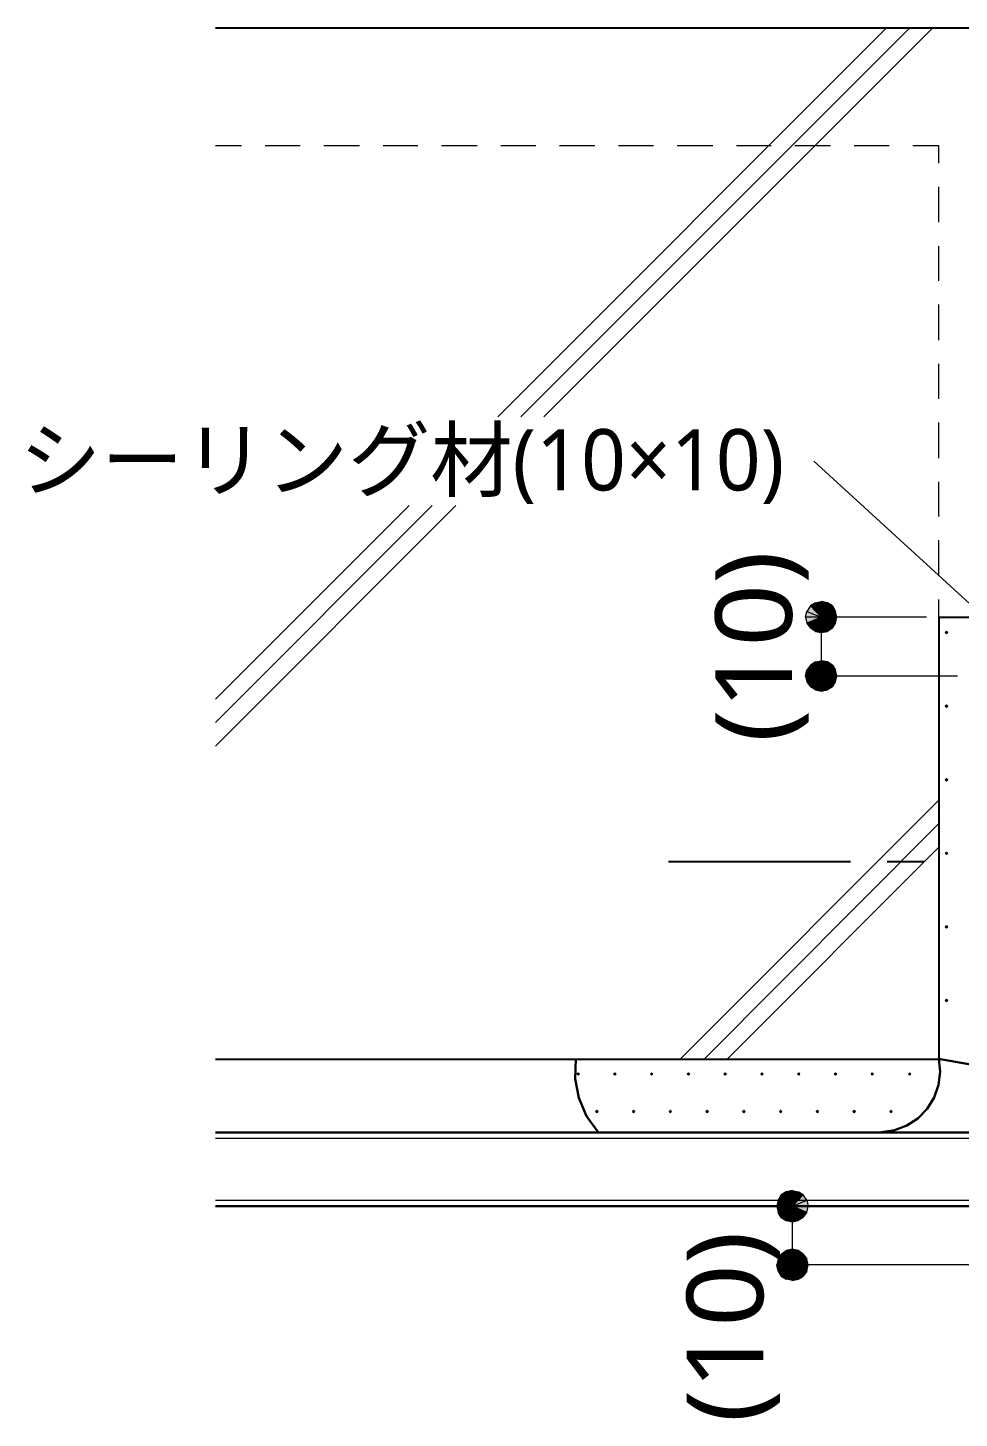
# Model space of a CAD drawing. Header units: millimetres. Extents: x 0 to 420, y 0 to 297.
# Drawn here: x 40.24 to 71.87, y 83.31 to 130.51 of the extents above; entities that cross this region are included whole.
import ezdxf
from ezdxf.enums import TextEntityAlignment as Align

# ---------------------------------------------------------------- set-up
doc = ezdxf.new("R2010")
doc.units = ezdxf.units.MM
doc.styles.add('kst32b', font='NotoSansJP-Variable.ttf')

msp = doc.modelspace()

# ---------------------------------------------------------------- hatches: boundary and pattern name
h = msp.add_hatch(color=7)
h.paths.add_polyline_path([(67.395, 110.998), (67.183, 111.04), (67.183, 110.511), (67.395, 110.998)])
h.paths.add_polyline_path([(67.183, 111.04), (67.183, 110.511), (66.993, 110.998), (67.183, 111.04)])
h.paths.add_polyline_path([(67.183, 110.511), (66.993, 110.998), (66.823, 110.892), (67.183, 110.511)])
h = msp.add_hatch(color=7)
h.paths.add_polyline_path([(67.712, 110.511), (67.67, 110.702), (67.183, 110.511), (67.712, 110.511)])
h.paths.add_polyline_path([(67.67, 110.702), (67.183, 110.511), (67.564, 110.892), (67.67, 110.702)])
h.paths.add_polyline_path([(67.183, 110.511), (67.564, 110.892), (67.395, 110.998), (67.183, 110.511)])
h = msp.add_hatch(color=7)
h.paths.add_polyline_path([(66.823, 110.892), (66.696, 110.702), (67.183, 110.511), (66.823, 110.892)])
h.paths.add_polyline_path([(66.696, 110.702), (67.183, 110.511), (66.654, 110.511), (66.696, 110.702)])
h.paths.add_polyline_path([(67.183, 110.511), (66.654, 110.511), (66.696, 110.3), (67.183, 110.511)])
h = msp.add_hatch(color=7)
h.paths.add_polyline_path([(66.696, 110.3), (66.823, 110.13), (67.183, 110.511), (66.696, 110.3)])
h.paths.add_polyline_path([(66.823, 110.13), (67.183, 110.511), (66.993, 110.024), (66.823, 110.13)])
h.paths.add_polyline_path([(67.183, 110.511), (66.993, 110.024), (67.183, 109.982), (67.183, 110.511)])
h = msp.add_hatch(color=7)
h.paths.add_polyline_path([(67.183, 109.982), (67.395, 110.024), (67.183, 110.511), (67.183, 109.982)])
h.paths.add_polyline_path([(67.395, 110.024), (67.183, 110.511), (67.564, 110.13), (67.395, 110.024)])
h.paths.add_polyline_path([(67.183, 110.511), (67.564, 110.13), (67.67, 110.3), (67.183, 110.511)])
for points in [[(67.67, 110.3), (67.712, 110.511), (67.183, 110.511), (67.67, 110.3)], [(71.438, 110.024), (71.416, 110.003), (71.395, 109.982), (71.416, 109.961), (71.438, 109.94), (71.459, 109.961), (71.48, 109.982), (71.459, 110.003), (71.438, 110.024)], [(67.67, 108.31), (67.712, 108.5), (67.183, 108.5), (67.67, 108.31)], [(71.438, 107.527), (71.416, 107.505), (71.395, 107.484), (71.416, 107.463), (71.438, 107.442), (71.459, 107.463), (71.48, 107.484), (71.459, 107.505), (71.438, 107.527)], [(71.438, 105.029), (71.416, 105.008), (71.395, 104.987), (71.416, 104.966), (71.438, 104.944), (71.459, 104.966), (71.48, 104.987), (71.459, 105.008), (71.438, 105.029)], [(71.438, 102.531), (71.416, 102.51), (71.395, 102.489), (71.416, 102.468), (71.438, 102.447), (71.459, 102.468), (71.48, 102.489), (71.459, 102.51), (71.438, 102.531)], [(71.438, 100.034), (71.416, 100.012), (71.395, 99.991), (71.416, 99.97), (71.438, 99.949), (71.459, 99.97), (71.48, 99.991), (71.459, 100.012), (71.438, 100.034)], [(71.438, 97.536), (71.416, 97.515), (71.395, 97.494), (71.416, 97.472), (71.438, 97.451), (71.459, 97.472), (71.48, 97.494), (71.459, 97.515), (71.438, 97.536)], [(58.928, 95.038), (58.907, 95.017), (58.886, 94.996), (58.907, 94.975), (58.928, 94.954), (58.949, 94.975), (58.97, 94.996), (58.949, 95.017), (58.928, 95.038)], [(60.177, 95.038), (60.156, 95.017), (60.135, 94.996), (60.156, 94.975), (60.177, 94.954), (60.198, 94.975), (60.219, 94.996), (60.198, 95.017), (60.177, 95.038)], [(61.426, 95.038), (61.404, 95.017), (61.383, 94.996), (61.404, 94.975), (61.426, 94.954), (61.447, 94.975), (61.468, 94.996), (61.447, 95.017), (61.426, 95.038)], [(62.675, 95.038), (62.653, 95.017), (62.632, 94.996), (62.653, 94.975), (62.675, 94.954), (62.696, 94.975), (62.717, 94.996), (62.696, 95.017), (62.675, 95.038)], [(63.923, 95.038), (63.902, 95.017), (63.881, 94.996), (63.902, 94.975), (63.923, 94.954), (63.945, 94.975), (63.966, 94.996), (63.945, 95.017), (63.923, 95.038)], [(65.172, 95.038), (65.151, 95.017), (65.13, 94.996), (65.151, 94.975), (65.172, 94.954), (65.193, 94.975), (65.215, 94.996), (65.193, 95.017), (65.172, 95.038)], [(66.421, 95.038), (66.4, 95.017), (66.379, 94.996), (66.4, 94.975), (66.421, 94.954), (66.442, 94.975), (66.463, 94.996), (66.442, 95.017), (66.421, 95.038)], [(67.67, 95.038), (67.649, 95.017), (67.628, 94.996), (67.649, 94.975), (67.67, 94.954), (67.691, 94.975), (67.712, 94.996), (67.691, 95.017), (67.67, 95.038)], [(68.919, 95.038), (68.898, 95.017), (68.876, 94.996), (68.898, 94.975), (68.919, 94.954), (68.94, 94.975), (68.961, 94.996), (68.94, 95.017), (68.919, 95.038)], [(70.189, 95.038), (70.168, 95.017), (70.146, 94.996), (70.168, 94.975), (70.189, 94.954), (70.21, 94.975), (70.231, 94.996), (70.21, 95.017), (70.189, 95.038)], [(59.563, 93.768), (59.542, 93.747), (59.521, 93.726), (59.542, 93.705), (59.563, 93.684), (59.584, 93.705), (59.605, 93.726), (59.584, 93.747), (59.563, 93.768)], [(60.812, 93.768), (60.791, 93.747), (60.77, 93.726), (60.791, 93.705), (60.812, 93.684), (60.833, 93.705), (60.854, 93.726), (60.833, 93.747), (60.812, 93.768)], [(62.061, 93.768), (62.04, 93.747), (62.018, 93.726), (62.04, 93.705), (62.061, 93.684), (62.082, 93.705), (62.103, 93.726), (62.082, 93.747), (62.061, 93.768)], [(63.31, 93.768), (63.288, 93.747), (63.267, 93.726), (63.288, 93.705), (63.31, 93.684), (63.331, 93.705), (63.352, 93.726), (63.331, 93.747), (63.31, 93.768)], [(64.558, 93.768), (64.537, 93.747), (64.516, 93.726), (64.537, 93.705), (64.558, 93.684), (64.579, 93.705), (64.601, 93.726), (64.579, 93.747), (64.558, 93.768)], [(65.807, 93.768), (65.786, 93.747), (65.765, 93.726), (65.786, 93.705), (65.807, 93.684), (65.828, 93.705), (65.85, 93.726), (65.828, 93.747), (65.807, 93.768)], [(67.056, 93.768), (67.035, 93.747), (67.014, 93.726), (67.035, 93.705), (67.056, 93.684), (67.077, 93.705), (67.098, 93.726), (67.077, 93.747), (67.056, 93.768)], [(68.305, 93.768), (68.284, 93.747), (68.262, 93.726), (68.284, 93.705), (68.305, 93.684), (68.326, 93.705), (68.347, 93.726), (68.326, 93.747), (68.305, 93.768)], [(69.554, 93.768), (69.533, 93.747), (69.511, 93.726), (69.533, 93.705), (69.554, 93.684), (69.575, 93.705), (69.596, 93.726), (69.575, 93.747), (69.554, 93.768)], [(65.998, 90.022), (66.209, 89.979), (66.209, 90.509), (65.998, 90.022)], [(66.4, 89.006), (66.209, 89.048), (66.209, 88.519), (66.4, 89.006)]]:
    msp.add_hatch(color=7).paths.add_polyline_path(points)
h = msp.add_hatch(color=7)
h.paths.add_polyline_path([(66.823, 108.881), (66.696, 108.712), (67.183, 108.5), (66.823, 108.881)])
h.paths.add_polyline_path([(66.696, 108.712), (67.183, 108.5), (66.654, 108.5), (66.696, 108.712)])
h.paths.add_polyline_path([(67.183, 108.5), (66.654, 108.5), (66.696, 108.31), (67.183, 108.5)])
h = msp.add_hatch(color=7)
h.paths.add_polyline_path([(67.395, 108.987), (67.183, 109.029), (67.183, 108.5), (67.395, 108.987)])
h.paths.add_polyline_path([(67.183, 109.029), (67.183, 108.5), (66.993, 108.987), (67.183, 109.029)])
h.paths.add_polyline_path([(67.183, 108.5), (66.993, 108.987), (66.823, 108.881), (67.183, 108.5)])
h = msp.add_hatch(color=7)
h.paths.add_polyline_path([(67.712, 108.5), (67.67, 108.712), (67.183, 108.5), (67.712, 108.5)])
h.paths.add_polyline_path([(67.67, 108.712), (67.183, 108.5), (67.564, 108.881), (67.67, 108.712)])
h.paths.add_polyline_path([(67.183, 108.5), (67.564, 108.881), (67.395, 108.987), (67.183, 108.5)])
h = msp.add_hatch(color=7)
h.paths.add_polyline_path([(66.696, 108.31), (66.823, 108.14), (67.183, 108.5), (66.696, 108.31)])
h.paths.add_polyline_path([(66.823, 108.14), (67.183, 108.5), (66.993, 108.035), (66.823, 108.14)])
h.paths.add_polyline_path([(67.183, 108.5), (66.993, 108.035), (67.183, 107.992), (67.183, 108.5)])
h = msp.add_hatch(color=7)
h.paths.add_polyline_path([(67.183, 107.992), (67.395, 108.035), (67.183, 108.5), (67.183, 107.992)])
h.paths.add_polyline_path([(67.395, 108.035), (67.183, 108.5), (67.564, 108.14), (67.395, 108.035)])
h.paths.add_polyline_path([(67.183, 108.5), (67.564, 108.14), (67.67, 108.31), (67.183, 108.5)])
h = msp.add_hatch(color=7)
h.paths.add_polyline_path([(65.998, 90.996), (65.828, 90.89), (66.209, 90.509), (65.998, 90.996)])
h.paths.add_polyline_path([(65.828, 90.89), (66.209, 90.509), (65.723, 90.72), (65.828, 90.89)])
h.paths.add_polyline_path([(66.209, 90.509), (65.723, 90.72), (65.68, 90.509), (66.209, 90.509)])
h = msp.add_hatch(color=7)
h.paths.add_polyline_path([(66.569, 90.89), (66.4, 90.996), (66.209, 90.509), (66.569, 90.89)])
h.paths.add_polyline_path([(66.4, 90.996), (66.209, 90.509), (66.209, 91.038), (66.4, 90.996)])
h.paths.add_polyline_path([(66.209, 90.509), (66.209, 91.038), (65.998, 90.996), (66.209, 90.509)])
h = msp.add_hatch(color=7)
h.paths.add_polyline_path([(66.696, 90.297), (66.738, 90.509), (66.209, 90.509), (66.696, 90.297)])
h.paths.add_polyline_path([(66.738, 90.509), (66.209, 90.509), (66.696, 90.72), (66.738, 90.509)])
h.paths.add_polyline_path([(66.209, 90.509), (66.696, 90.72), (66.569, 90.89), (66.209, 90.509)])
h = msp.add_hatch(color=7)
h.paths.add_polyline_path([(65.68, 90.509), (65.723, 90.297), (66.209, 90.509), (65.68, 90.509)])
h.paths.add_polyline_path([(65.723, 90.297), (66.209, 90.509), (65.828, 90.128), (65.723, 90.297)])
h.paths.add_polyline_path([(66.209, 90.509), (65.828, 90.128), (65.998, 90.022), (66.209, 90.509)])
h = msp.add_hatch(color=7)
h.paths.add_polyline_path([(66.209, 89.979), (66.4, 90.022), (66.209, 90.509), (66.209, 89.979)])
h.paths.add_polyline_path([(66.4, 90.022), (66.209, 90.509), (66.569, 90.128), (66.4, 90.022)])
h.paths.add_polyline_path([(66.209, 90.509), (66.569, 90.128), (66.696, 90.297), (66.209, 90.509)])
h = msp.add_hatch(color=7)
h.paths.add_polyline_path([(66.209, 89.048), (65.998, 89.006), (66.209, 88.519), (66.209, 89.048)])
h.paths.add_polyline_path([(65.998, 89.006), (66.209, 88.519), (65.828, 88.879), (65.998, 89.006)])
h.paths.add_polyline_path([(66.209, 88.519), (65.828, 88.879), (65.723, 88.709), (66.209, 88.519)])
h = msp.add_hatch(color=7)
h.paths.add_polyline_path([(66.738, 88.519), (66.696, 88.709), (66.209, 88.519), (66.738, 88.519)])
h.paths.add_polyline_path([(66.696, 88.709), (66.209, 88.519), (66.569, 88.879), (66.696, 88.709)])
h.paths.add_polyline_path([(66.209, 88.519), (66.569, 88.879), (66.4, 89.006), (66.209, 88.519)])
h = msp.add_hatch(color=7)
h.paths.add_polyline_path([(65.723, 88.709), (65.68, 88.519), (66.209, 88.519), (65.723, 88.709)])
h.paths.add_polyline_path([(65.68, 88.519), (66.209, 88.519), (65.723, 88.307), (65.68, 88.519)])
h.paths.add_polyline_path([(66.209, 88.519), (65.723, 88.307), (65.828, 88.138), (66.209, 88.519)])
h = msp.add_hatch(color=7)
h.paths.add_polyline_path([(65.828, 88.138), (65.998, 88.032), (66.209, 88.519), (65.828, 88.138)])
h.paths.add_polyline_path([(65.998, 88.032), (66.209, 88.519), (66.209, 87.99), (65.998, 88.032)])
h.paths.add_polyline_path([(66.209, 88.519), (66.209, 87.99), (66.4, 88.032), (66.209, 88.519)])
h = msp.add_hatch(color=7)
h.paths.add_polyline_path([(66.4, 88.032), (66.569, 88.138), (66.209, 88.519), (66.4, 88.032)])
h.paths.add_polyline_path([(66.569, 88.138), (66.209, 88.519), (66.696, 88.307), (66.569, 88.138)])
h.paths.add_polyline_path([(66.209, 88.519), (66.696, 88.307), (66.738, 88.519), (66.209, 88.519)])

# ---------------------------------------------------------------- linework, layer by layer
at = {"lineweight": 25}
for points in [[(46.609, 130.514), (72.792, 130.514)], [(71.184, 110.511), (71.184, 95.504)], [(71.184, 110.511), (75.184, 110.511)], [(61.997, 102.214), (68.178, 102.214)], [(69.427, 102.214), (70.676, 102.214)], [(46.609, 95.504), (71.184, 95.504)]]:
    msp.add_lwpolyline(points, dxfattribs=at)
at = {"lineweight": 13}
for points in [[(56.198, 117.306), (69.406, 130.514)], [(56.981, 117.306), (70.189, 130.514)], [(57.764, 117.306), (70.972, 130.514)], [(46.609, 126.513), (47.498, 126.513)], [(48.302, 126.513), (49.488, 126.513)], [(50.292, 126.513), (51.498, 126.513)], [(52.303, 126.513), (53.488, 126.513)], [(54.293, 126.513), (55.499, 126.513)], [(56.303, 126.513), (57.489, 126.513)], [(58.293, 126.513), (59.5, 126.513)], [(60.304, 126.513), (61.489, 126.513)], [(62.294, 126.513), (63.5, 126.513)], [(64.304, 126.513), (65.49, 126.513)], [(66.294, 126.513), (67.501, 126.513)], [(68.305, 126.513), (69.49, 126.513)], [(70.295, 126.513), (71.184, 126.513)], [(71.184, 125.921), (71.184, 126.513)], [(71.184, 123.91), (71.184, 125.116)], [(71.184, 121.92), (71.184, 123.105)], [(71.184, 119.909), (71.184, 121.116)], [(71.184, 117.919), (71.184, 119.105)], [(71.184, 115.909), (71.184, 117.115)], [(73.956, 109.389), (66.929, 115.803)], [(71.184, 113.919), (71.184, 115.104)], [(46.609, 106.934), (53.975, 114.3)], [(46.609, 106.13), (54.779, 114.3)], [(46.609, 107.717), (53.192, 114.3)], [(71.184, 111.908), (71.184, 113.115)], [(71.184, 110.511), (71.184, 111.104)], [(70.76, 110.511), (67.183, 110.511)], [(67.183, 110.511), (67.183, 108.5)], [(71.819, 108.5), (67.183, 108.5)], [(62.399, 95.504), (71.184, 104.288)], [(63.204, 95.504), (71.184, 103.505)], [(63.987, 95.504), (71.184, 102.701)], [(46.609, 92.816), (78.867, 92.816)], [(46.609, 90.72), (79.523, 90.72)], [(66.209, 88.519), (66.209, 90.509)], [(73.194, 88.519), (66.167, 88.519)]]:
    msp.add_lwpolyline(points, dxfattribs=at)
at = {"lineweight": 0}
for points in [[(67.183, 110.511), (66.993, 110.998), (66.823, 110.892)], [(67.183, 111.04), (67.183, 110.511), (66.993, 110.998)], [(67.395, 110.998), (67.183, 111.04), (67.183, 110.511)], [(67.183, 110.511), (67.564, 110.892), (67.395, 110.998)], [(66.696, 110.702), (67.183, 110.511), (66.654, 110.511)], [(67.183, 110.511), (66.654, 110.511), (66.696, 110.3)], [(66.823, 110.892), (66.696, 110.702), (67.183, 110.511)], [(66.696, 110.3), (66.823, 110.13), (67.183, 110.511)], [(66.823, 110.13), (67.183, 110.511), (66.993, 110.024)], [(67.183, 110.511), (66.993, 110.024), (67.183, 109.982)], [(67.67, 110.702), (67.183, 110.511), (67.564, 110.892)], [(67.712, 110.511), (67.67, 110.702), (67.183, 110.511)], [(67.183, 109.982), (67.395, 110.024), (67.183, 110.511)], [(67.395, 110.024), (67.183, 110.511), (67.564, 110.13)], [(67.183, 110.511), (67.564, 110.13), (67.67, 110.3)], [(67.67, 110.3), (67.712, 110.511), (67.183, 110.511)], [(71.438, 110.024), (71.416, 110.003), (71.395, 109.982), (71.416, 109.961), (71.438, 109.94), (71.459, 109.961), (71.48, 109.982), (71.459, 110.003)], [(66.696, 108.712), (67.183, 108.5), (66.654, 108.5)], [(66.823, 108.881), (66.696, 108.712), (67.183, 108.5)], [(67.183, 108.5), (66.993, 108.987), (66.823, 108.881)], [(67.183, 109.029), (67.183, 108.5), (66.993, 108.987)], [(67.395, 108.987), (67.183, 109.029), (67.183, 108.5)], [(67.183, 108.5), (67.564, 108.881), (67.395, 108.987)], [(67.67, 108.712), (67.183, 108.5), (67.564, 108.881)], [(67.712, 108.5), (67.67, 108.712), (67.183, 108.5)], [(67.183, 108.5), (66.654, 108.5), (66.696, 108.31)], [(66.696, 108.31), (66.823, 108.14), (67.183, 108.5)], [(66.823, 108.14), (67.183, 108.5), (66.993, 108.035)], [(67.183, 108.5), (66.993, 108.035), (67.183, 107.992)], [(67.183, 107.992), (67.395, 108.035), (67.183, 108.5)], [(67.395, 108.035), (67.183, 108.5), (67.564, 108.14)], [(67.183, 108.5), (67.564, 108.14), (67.67, 108.31)], [(67.67, 108.31), (67.712, 108.5), (67.183, 108.5)], [(71.438, 107.527), (71.416, 107.505), (71.395, 107.484), (71.416, 107.463), (71.438, 107.442), (71.459, 107.463), (71.48, 107.484), (71.459, 107.505)], [(71.438, 105.029), (71.416, 105.008), (71.395, 104.987), (71.416, 104.966), (71.438, 104.944), (71.459, 104.966), (71.48, 104.987), (71.459, 105.008)], [(71.438, 102.531), (71.416, 102.51), (71.395, 102.489), (71.416, 102.468), (71.438, 102.447), (71.459, 102.468), (71.48, 102.489), (71.459, 102.51)], [(71.438, 100.034), (71.416, 100.012), (71.395, 99.991), (71.416, 99.97), (71.438, 99.949), (71.459, 99.97), (71.48, 99.991), (71.459, 100.012)], [(71.438, 97.536), (71.416, 97.515), (71.395, 97.494), (71.416, 97.472), (71.438, 97.451), (71.459, 97.472), (71.48, 97.494), (71.459, 97.515)], [(58.928, 95.038), (58.907, 95.017), (58.886, 94.996), (58.907, 94.975), (58.928, 94.954), (58.949, 94.975), (58.97, 94.996), (58.949, 95.017)], [(60.177, 95.038), (60.156, 95.017), (60.135, 94.996), (60.156, 94.975), (60.177, 94.954), (60.198, 94.975), (60.219, 94.996), (60.198, 95.017)], [(61.426, 95.038), (61.404, 95.017), (61.383, 94.996), (61.404, 94.975), (61.426, 94.954), (61.447, 94.975), (61.468, 94.996), (61.447, 95.017)], [(62.675, 95.038), (62.653, 95.017), (62.632, 94.996), (62.653, 94.975), (62.675, 94.954), (62.696, 94.975), (62.717, 94.996), (62.696, 95.017)], [(63.923, 95.038), (63.902, 95.017), (63.881, 94.996), (63.902, 94.975), (63.923, 94.954), (63.945, 94.975), (63.966, 94.996), (63.945, 95.017)], [(65.172, 95.038), (65.151, 95.017), (65.13, 94.996), (65.151, 94.975), (65.172, 94.954), (65.193, 94.975), (65.215, 94.996), (65.193, 95.017)], [(66.421, 95.038), (66.4, 95.017), (66.379, 94.996), (66.4, 94.975), (66.421, 94.954), (66.442, 94.975), (66.463, 94.996), (66.442, 95.017)], [(67.67, 95.038), (67.649, 95.017), (67.628, 94.996), (67.649, 94.975), (67.67, 94.954), (67.691, 94.975), (67.712, 94.996), (67.691, 95.017)], [(68.919, 95.038), (68.898, 95.017), (68.876, 94.996), (68.898, 94.975), (68.919, 94.954), (68.94, 94.975), (68.961, 94.996), (68.94, 95.017)], [(70.189, 95.038), (70.168, 95.017), (70.146, 94.996), (70.168, 94.975), (70.189, 94.954), (70.21, 94.975), (70.231, 94.996), (70.21, 95.017)], [(59.563, 93.768), (59.542, 93.747), (59.521, 93.726), (59.542, 93.705), (59.563, 93.684), (59.584, 93.705), (59.605, 93.726), (59.584, 93.747)], [(60.812, 93.768), (60.791, 93.747), (60.77, 93.726), (60.791, 93.705), (60.812, 93.684), (60.833, 93.705), (60.854, 93.726), (60.833, 93.747)], [(62.061, 93.768), (62.04, 93.747), (62.018, 93.726), (62.04, 93.705), (62.061, 93.684), (62.082, 93.705), (62.103, 93.726), (62.082, 93.747)], [(63.31, 93.768), (63.288, 93.747), (63.267, 93.726), (63.288, 93.705), (63.31, 93.684), (63.331, 93.705), (63.352, 93.726), (63.331, 93.747)], [(64.558, 93.768), (64.537, 93.747), (64.516, 93.726), (64.537, 93.705), (64.558, 93.684), (64.579, 93.705), (64.601, 93.726), (64.579, 93.747)], [(65.807, 93.768), (65.786, 93.747), (65.765, 93.726), (65.786, 93.705), (65.807, 93.684), (65.828, 93.705), (65.85, 93.726), (65.828, 93.747)], [(67.056, 93.768), (67.035, 93.747), (67.014, 93.726), (67.035, 93.705), (67.056, 93.684), (67.077, 93.705), (67.098, 93.726), (67.077, 93.747)], [(68.305, 93.768), (68.284, 93.747), (68.262, 93.726), (68.284, 93.705), (68.305, 93.684), (68.326, 93.705), (68.347, 93.726), (68.326, 93.747)], [(69.554, 93.768), (69.533, 93.747), (69.511, 93.726), (69.533, 93.705), (69.554, 93.684), (69.575, 93.705), (69.596, 93.726), (69.575, 93.747)], [(66.209, 90.509), (65.723, 90.72), (65.68, 90.509)], [(65.828, 90.89), (66.209, 90.509), (65.723, 90.72)], [(65.998, 90.996), (65.828, 90.89), (66.209, 90.509)], [(66.209, 90.509), (66.209, 91.038), (65.998, 90.996)], [(66.4, 90.996), (66.209, 90.509), (66.209, 91.038)], [(66.569, 90.89), (66.4, 90.996), (66.209, 90.509)], [(66.209, 90.509), (66.696, 90.72), (66.569, 90.89)], [(66.738, 90.509), (66.209, 90.509), (66.696, 90.72)], [(65.68, 90.509), (65.723, 90.297), (66.209, 90.509)], [(65.723, 90.297), (66.209, 90.509), (65.828, 90.128)], [(66.209, 90.509), (65.828, 90.128), (65.998, 90.022)], [(65.998, 90.022), (66.209, 89.979), (66.209, 90.509)], [(66.209, 89.979), (66.4, 90.022), (66.209, 90.509)], [(66.4, 90.022), (66.209, 90.509), (66.569, 90.128)], [(66.209, 90.509), (66.569, 90.128), (66.696, 90.297)], [(66.696, 90.297), (66.738, 90.509), (66.209, 90.509)], [(66.209, 88.519), (65.828, 88.879), (65.723, 88.709)], [(65.998, 89.006), (66.209, 88.519), (65.828, 88.879)], [(66.209, 89.048), (65.998, 89.006), (66.209, 88.519)], [(66.4, 89.006), (66.209, 89.048), (66.209, 88.519)], [(66.209, 88.519), (66.569, 88.879), (66.4, 89.006)], [(66.696, 88.709), (66.209, 88.519), (66.569, 88.879)], [(65.723, 88.709), (65.68, 88.519), (66.209, 88.519)], [(65.68, 88.519), (66.209, 88.519), (65.723, 88.307)], [(66.209, 88.519), (65.723, 88.307), (65.828, 88.138)], [(65.828, 88.138), (65.998, 88.032), (66.209, 88.519)], [(65.998, 88.032), (66.209, 88.519), (66.209, 87.99)], [(66.738, 88.519), (66.696, 88.709), (66.209, 88.519)], [(66.209, 88.519), (66.209, 87.99), (66.4, 88.032)], [(66.4, 88.032), (66.569, 88.138), (66.209, 88.519)], [(66.569, 88.138), (66.209, 88.519), (66.696, 88.307)], [(66.209, 88.519), (66.696, 88.307), (66.738, 88.519)]]:
    msp.add_lwpolyline(points, close=True, dxfattribs=at)
at = {"lineweight": 30}
for points in [[(58.851, 95.513), (58.832, 94.839), (58.957, 94.184), (59.217, 93.571), (59.607, 93.021)], [(69.219, 93.028), (69.669, 93.091), (70.09, 93.248), (70.467, 93.492), (70.785, 93.816), (71.024, 94.202), (71.173, 94.626), (71.226, 95.071), (71.18, 95.523)], [(78.777, 93.007), (76.975, 93.913), (75.097, 94.635), (73.157, 95.167), (71.169, 95.507)], [(46.609, 93.006), (78.804, 93.006)], [(46.609, 90.509), (79.587, 90.509)]]:
    msp.add_lwpolyline(points, dxfattribs=at)

# ---------------------------------------------------------------- texts
at = {"style": 'kst32b'}
for s, height, p, p2 in [('シーリング材(10×10)', 2.07913, (39.941, 114.808), (65.931, 114.808)), ('(10)', 2.5989, (66.188, 106.257), (66.188, 112.754)), ('(10)', 2.5989, (65.215, 83.164), (65.215, 89.661))]:
    msp.add_text(s, height=height, dxfattribs=at).set_placement(p, p2, align=Align.FIT)

doc.saveas('drawing.dxf')
